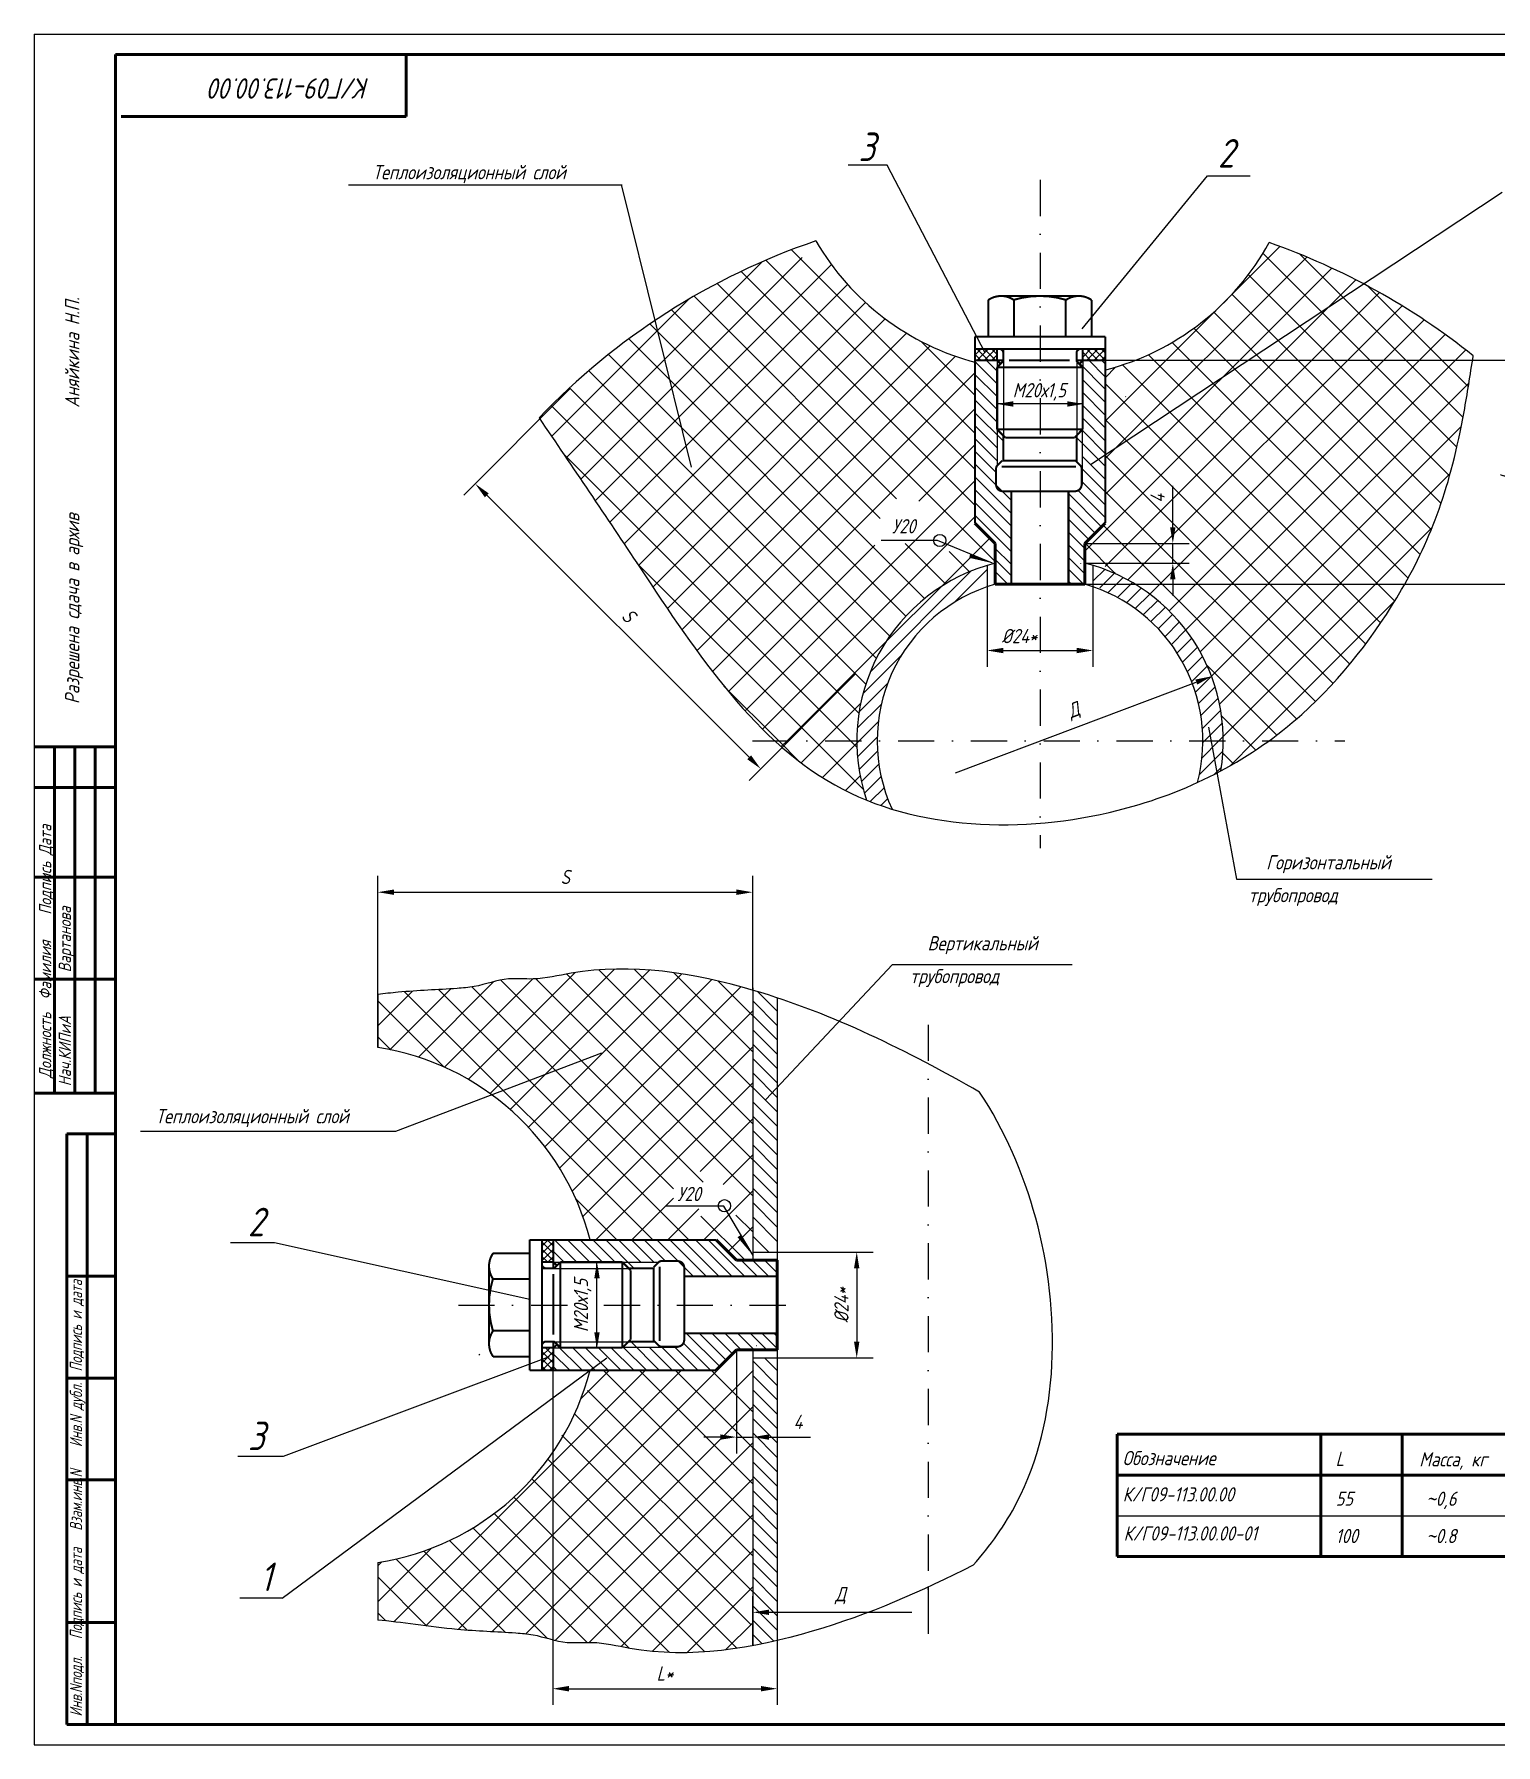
# Model space of a CAD drawing. Header units: inches. Extents: x 2854 to 6563, y -110 to 2015.
# Drawn here: x 4168.1 to 4527.1, y 1445.1 to 1865.1 of the extents above; entities that cross this region are included whole.
import ezdxf

# ---------------------------------------------------------------- set-up
doc = ezdxf.new("R2010")
doc.units = ezdxf.units.IN
doc.header["$LTSCALE"] = 0.7
doc.header["$MEASUREMENT"] = 0
doc.linetypes.add('DASHDOT', pattern=[25.4, 12.7, -6.35, 0, -6.35])
doc.styles.get("Standard").update_dxf_attribs({"font": 'romand.shx', "width": 0.8, "oblique": 15, "height": 3.5})
doc.dimstyles.get("Standard").update_dxf_attribs({"dimtxt": 3.5, "dimasz": 4, "dimexe": 4, "dimexo": 0, "dimgap": 2, "dimtad": 1, "dimdec": 0, "dimdsep": 46, "dimtxsty": 'Standard', "dimcen": 0.09, "dimadec": 0, "dimazin": 0, "dimtfac": 1, "dimtdec": 0, "dimtmove": 0, "dimatfit": 3, "dimfxl": 0, "dimtolj": 1, "dimtzin": 0, "dimlwd": 25, "dimlwe": 25, "dimarcsym": 0})

# ---------------------------------------------------------------- blocks, each defined once
blk = doc.blocks.new('*D21')
at = {"color": 0, "lineweight": 25}
for p, q in [((4299.71, 1778.08), (4273.61, 1751.93)), ((4279.27, 1751.94), (4343.72, 1687.6)), ((4369.83, 1708.08), (4343.73, 1681.94))]:
    blk.add_line(p, q, dxfattribs=at)
for points in [[(4279.74, 1752.41), (4278.8, 1751.46), (4276.44, 1754.76)], [(4344.2, 1688.07), (4343.25, 1687.12), (4346.56, 1684.77)]]:
    blk.add_solid(points, dxfattribs=at)
at = {"layer": 'DEFPOINTS', "color": 0, "lineweight": 25}
for p in [(4299.71, 1778.08), (4369.83, 1708.08), (4346.56, 1684.77)]:
    blk.add_point(p, dxfattribs=at)
at = {"color": 0, "lineweight": 25, "insert": (4314.14, 1722.42), "char_height": 3.5, "attachment_point": 5, "rotation": 315.0527}
blk.add_mtext('\\A1;S', dxfattribs=at)
blk = doc.blocks.new('*D22')
at = {"color": 0, "lineweight": 25}
for p, q in [((4252.51, 1629.37), (4252.51, 1658.48)), ((4344.6, 1630.42), (4344.6, 1658.48)), ((4256.51, 1654.48), (4340.6, 1654.48))]:
    blk.add_line(p, q, dxfattribs=at)
for points in [[(4256.51, 1655.15), (4256.51, 1653.82), (4252.51, 1654.48)], [(4340.6, 1655.15), (4340.6, 1653.82), (4344.6, 1654.48)]]:
    blk.add_solid(points, dxfattribs=at)
at = {"layer": 'DEFPOINTS', "color": 0, "lineweight": 25}
for p in [(4344.6, 1654.48), (4344.6, 1630.42), (4252.51, 1629.37)]:
    blk.add_point(p, dxfattribs=at)
at = {"color": 0, "lineweight": 25, "insert": (4298.56, 1658.23), "char_height": 3.5, "attachment_point": 5}
blk.add_mtext('\\A1;S', dxfattribs=at)
blk = doc.blocks.new('*X23')
at = {"color": 0}
for p, q in [((571.6, 519.51), (573.06, 520.97)), ((574.37, 519.43), (572.82, 520.97)), ((571.6, 517.72), (574.37, 520.49)), ((574.37, 517.63), (571.6, 520.4)), ((571.6, 515.92), (574.37, 518.69)), ((574.37, 515.84), (571.6, 518.61)), ((572.83, 515.57), (571.6, 516.81)), ((573.05, 515.57), (574.37, 516.89)), ((571.59, 488.97), (574.37, 491.75)), ((571.6, 494.37), (571.74, 494.51)), ((571.6, 492.57), (573.54, 494.51)), ((571.6, 490.77), (574.37, 493.55)), ((574.37, 490.69), (571.6, 493.46)), ((574.29, 488.97), (571.6, 491.67)), ((574.37, 492.49), (572.34, 494.51)), ((574.37, 494.28), (574.14, 494.51)), ((572.49, 488.97), (571.6, 489.87)), ((573.39, 488.97), (574.37, 489.95))]:
    blk.add_line(p, q, dxfattribs=at)
blk = doc.blocks.new('*D44')
at = {"color": 0, "lineweight": 25}
for p, q in [((4431.15, 1785.1), (4537.65, 1785.1)), ((4533.65, 1781.1), (4533.65, 1734.1)), ((4425.81, 1730.1), (4537.65, 1730.1))]:
    blk.add_line(p, q, dxfattribs=at)
for points in [[(4532.99, 1781.1), (4534.32, 1781.1), (4533.65, 1785.1)], [(4532.99, 1734.1), (4534.32, 1734.1), (4533.65, 1730.1)]]:
    blk.add_solid(points, dxfattribs=at)
at = {"layer": 'DEFPOINTS', "color": 0, "lineweight": 25}
for p in [(4431.15, 1785.1), (4425.81, 1730.1), (4533.65, 1730.1)]:
    blk.add_point(p, dxfattribs=at)
at = {"color": 0, "lineweight": 25, "insert": (4529.9, 1757.6), "char_height": 3.5, "attachment_point": 5, "rotation": 90}
blk.add_mtext('\\A1;L*', dxfattribs=at)
blk = doc.blocks.new('*D45')
at = {"color": 0, "lineweight": 25}
for p, q in [((4447.76, 1744.1), (4447.76, 1754.28)), ((4426.15, 1740.1), (4451.76, 1740.1)), ((4447.76, 1735.28), (4447.76, 1740.1)), ((4426.15, 1735.28), (4451.76, 1735.28)), ((4447.76, 1731.28), (4447.76, 1727.28))]:
    blk.add_line(p, q, dxfattribs=at)
for points in [[(4447.09, 1744.1), (4448.42, 1744.1), (4447.76, 1740.1)], [(4447.09, 1731.28), (4448.42, 1731.28), (4447.76, 1735.28)]]:
    blk.add_solid(points, dxfattribs=at)
at = {"layer": 'DEFPOINTS', "color": 0, "lineweight": 25}
for p in [(4426.15, 1740.1), (4447.76, 1740.1), (4426.15, 1735.28)]:
    blk.add_point(p, dxfattribs=at)
at = {"color": 0, "lineweight": 25, "insert": (4444.01, 1751.19), "char_height": 3.5, "attachment_point": 5, "rotation": 90}
blk.add_mtext('\\A1;4', dxfattribs=at)
blk = doc.blocks.new('*D46')
at = {"color": 0, "lineweight": 25}
for p, q in [((4350.6, 1566.12), (4374.13, 1566.12)), ((4370.13, 1562.12), (4370.13, 1544.12)), ((4350.6, 1540.12), (4374.13, 1540.12))]:
    blk.add_line(p, q, dxfattribs=at)
for points in [[(4369.46, 1562.12), (4370.79, 1562.12), (4370.13, 1566.12)], [(4369.46, 1544.12), (4370.79, 1544.12), (4370.13, 1540.12)]]:
    blk.add_solid(points, dxfattribs=at)
at = {"layer": 'DEFPOINTS', "color": 0, "lineweight": 25}
for p in [(4350.6, 1566.12), (4350.6, 1540.12), (4370.13, 1540.12)]:
    blk.add_point(p, dxfattribs=at)
at = {"color": 0, "lineweight": 25, "insert": (4366.38, 1553.12), "char_height": 3.5, "attachment_point": 5, "rotation": 90}
blk.add_mtext('\\A1;%%C24*', dxfattribs=at)
blk = doc.blocks.new('*D47')
at = {"color": 0, "lineweight": 25}
for p, q in [((4350.6, 1542.12), (4350.6, 1454.92)), ((4295.46, 1537.12), (4295.46, 1454.92)), ((4299.46, 1458.92), (4346.6, 1458.92))]:
    blk.add_line(p, q, dxfattribs=at)
for points in [[(4299.46, 1459.59), (4299.46, 1458.25), (4295.46, 1458.92)], [(4346.6, 1459.59), (4346.6, 1458.25), (4350.6, 1458.92)]]:
    blk.add_solid(points, dxfattribs=at)
at = {"layer": 'DEFPOINTS', "color": 0, "lineweight": 25}
for p in [(4350.6, 1542.12), (4295.46, 1537.12), (4350.6, 1458.92)]:
    blk.add_point(p, dxfattribs=at)
at = {"color": 0, "lineweight": 25, "insert": (4323.03, 1462.67), "char_height": 3.5, "attachment_point": 5}
blk.add_mtext('\\A1;L*', dxfattribs=at)
blk = doc.blocks.new('*D48')
at = {"color": 0, "lineweight": 25}
for p, q in [((4340.6, 1542.12), (4340.6, 1516.7)), ((4344.6, 1542.12), (4344.6, 1516.7)), ((4336.6, 1520.7), (4332.6, 1520.7)), ((4340.6, 1520.7), (4344.6, 1520.7)), ((4348.6, 1520.7), (4358.79, 1520.7))]:
    blk.add_line(p, q, dxfattribs=at)
for points in [[(4336.6, 1521.37), (4336.6, 1520.04), (4340.6, 1520.7)], [(4348.6, 1521.37), (4348.6, 1520.04), (4344.6, 1520.7)]]:
    blk.add_solid(points, dxfattribs=at)
at = {"layer": 'DEFPOINTS', "color": 0, "lineweight": 25}
for p in [(4340.6, 1542.12), (4344.6, 1542.12), (4344.6, 1520.7)]:
    blk.add_point(p, dxfattribs=at)
at = {"color": 0, "lineweight": 25, "insert": (4355.7, 1524.45), "char_height": 3.5, "attachment_point": 5}
blk.add_mtext('\\A1;4', dxfattribs=at)

msp = doc.modelspace()

# ---------------------------------------------------------------- linework, layer by layer
for p, q in [((4168.13, 1865.15), (4168.13, 1445.15)), ((4168.13, 1865.15), (4762.13, 1865.15)), ((4421.47, 1799.94), (4421.47, 1790.87)), ((4427.82, 1799.87), (4427.82, 1790.87)), ((4404.62, 1785.03), (4404.62, 1783.34)), ((4406.15, 1787.87), (4406.15, 1766.56)), ((4424.15, 1787.87), (4424.15, 1766.62)), ((4425.62, 1784.97), (4425.62, 1783.35)), ((4404.64, 1768.12), (4404.64, 1759.22)), ((4425.49, 1767.98), (4425.49, 1754.56)), ((4408.15, 1735.1), (4408.15, 1752.94)), ((4422.15, 1730.1), (4422.15, 1752.94)), ((4403.5, 1735.28), (4390, 1740.85)), ((4425.15, 1735.1), (4425.15, 1735.21)), ((4344.68, 1565.25), (4337.46, 1577.4)), ((4295.67, 1563.65), (4297.36, 1563.65)), ((4312.59, 1563.63), (4321.48, 1563.63)), ((4292.83, 1562.12), (4314.14, 1562.12)), ((4345.6, 1560.12), (4327.76, 1560.12)), ((4280.77, 1546.8), (4289.83, 1546.8)), ((4350.6, 1546.12), (4327.76, 1546.12)), ((4292.83, 1544.12), (4314.08, 1544.12)), ((4295.73, 1542.65), (4297.35, 1542.65)), ((4312.73, 1542.78), (4326.15, 1542.78)), ((4345.6, 1543.12), (4345.5, 1543.12)), ((4280.84, 1540.45), (4289.83, 1540.45)), ((4168.13, 1445.15), (4762.13, 1445.15))]:
    msp.add_line(p, q)
at = {"lineweight": 50}
for p, q in [((4188.13, 1860.15), (4188.13, 1450.15)), ((4188.13, 1860.15), (4757.13, 1860.15)), ((4259.48, 1844.97), (4259.48, 1859.97)), ((4189.48, 1844.97), (4259.48, 1844.97)), ((4404.15, 1740.1), (4399.15, 1745.1)), ((4426.15, 1740.1), (4431.15, 1745.1)), ((4168.13, 1690.17), (4188.13, 1690.17)), ((4173.13, 1690.17), (4173.13, 1605.17)), ((4178.13, 1690.17), (4178.13, 1605.17)), ((4183.13, 1690.17), (4183.13, 1605.17)), ((4168.13, 1680.17), (4188.13, 1680.17)), ((4168.13, 1658.17), (4188.13, 1658.17)), ((4168.13, 1633.17), (4188.13, 1633.17)), ((4168.13, 1605.17), (4188.13, 1605.17)), ((4176.13, 1595.17), (4176.13, 1450.15)), ((4176.13, 1595.17), (4188.13, 1595.17)), ((4181.13, 1595.17), (4181.13, 1450.15)), ((4340.6, 1564.12), (4335.6, 1569.12)), ((4176.13, 1560.17), (4188.13, 1560.17)), ((4340.6, 1542.12), (4335.6, 1537.12)), ((4176.13, 1535.17), (4188.13, 1535.17)), ((4434.12, 1521.38), (4539.12, 1521.38)), ((4434.12, 1521.38), (4434.12, 1491.38)), ((4484.12, 1521.38), (4484.12, 1491.38)), ((4504.12, 1521.38), (4504.12, 1491.38)), ((4176.13, 1510.17), (4188.13, 1510.17)), ((4434.12, 1511.38), (4539.12, 1511.38)), ((4434.12, 1491.38), (4539.12, 1491.38)), ((4176.13, 1475.17), (4188.13, 1475.17)), ((4176.13, 1450.15), (4757.13, 1450.15))]:
    msp.add_line(p, q, dxfattribs=at)
at = {"lineweight": 25}
for p, q in [((4377.59, 1833), (4368.01, 1833)), ((4401.65, 1786.91), (4377.59, 1833)), ((4245.28, 1828.19), (4312.53, 1828.19)), ((4312.26, 1828.25), (4329.49, 1758.86)), ((4425.49, 1792.8), (4456.31, 1830.41)), ((4456.31, 1830.41), (4466.74, 1830.41)), ((4427.57, 1759.5), (4528.65, 1826.38)), ((4302.34, 1755.87), (4356.77, 1810.3)), ((4357.4, 1808.95), (4354.12, 1812.23)), ((4399.15, 1767.2), (4354.12, 1812.23)), ((4431.15, 1770.17), (4474.03, 1813.05)), ((4431.15, 1760.94), (4480.66, 1810.44)), ((4517.51, 1763.75), (4469.9, 1811.36)), ((4519.03, 1771.07), (4478.95, 1811.14)), ((4298.77, 1761.14), (4346.9, 1809.27)), ((4305.9, 1750.6), (4363.9, 1808.6)), ((4399.15, 1749.52), (4341.76, 1806.92)), ((4399.15, 1758.36), (4347.84, 1809.68)), ((4431.15, 1752.1), (4486.79, 1807.74)), ((4515.73, 1756.69), (4466.32, 1806.1)), ((4309.46, 1745.31), (4367.87, 1803.73)), ((4404.15, 1735.68), (4335.87, 1803.96)), ((4426.15, 1738.26), (4492.73, 1804.84)), ((4520.34, 1778.6), (4495.59, 1803.35)), ((4295.2, 1766.41), (4328.82, 1800.03)), ((4313, 1740.02), (4372.27, 1799.29)), ((4379.9, 1751.09), (4330.18, 1800.82)), ((4431.15, 1734.43), (4498.48, 1801.76)), ((4436.71, 1731.14), (4504.05, 1798.49)), ((4513.64, 1749.94), (4462.29, 1801.29)), ((4316.54, 1734.72), (4377.1, 1795.28)), ((4386.76, 1726.56), (4319.32, 1794)), ((4375.91, 1746.25), (4324.66, 1797.5)), ((4442.09, 1727.69), (4509.45, 1795.04)), ((4511.24, 1743.5), (4457.83, 1796.91)), ((4382.2, 1722.28), (4314.14, 1790.34)), ((4320.07, 1729.41), (4382.39, 1791.72)), ((4399.15, 1776.54), (4385.98, 1789.71)), ((4446.84, 1723.59), (4514.67, 1791.43)), ((4505.52, 1731.55), (4447.59, 1789.47)), ((4508.52, 1737.38), (4452.93, 1792.97)), ((4378.25, 1717.39), (4309.14, 1786.5)), ((4323.62, 1724.12), (4388.14, 1788.64)), ((4327.22, 1718.88), (4394.41, 1786.07)), ((4502.26, 1725.96), (4441.77, 1786.46)), ((4450.97, 1718.89), (4519.72, 1787.64)), ((4374.95, 1711.85), (4304.3, 1782.5)), ((4330.9, 1713.72), (4399.15, 1781.98)), ((4431.15, 1780.81), (4433.8, 1783.46)), ((4498.79, 1720.59), (4435.42, 1783.97)), ((4372.37, 1705.59), (4299.63, 1778.34)), ((4495.11, 1715.43), (4431.15, 1779.39)), ((4454.46, 1713.54), (4520.5, 1779.58)), ((4370.67, 1698.45), (4295.12, 1774.01)), ((4334.69, 1708.67), (4399.15, 1773.14)), ((4436.22, 1776.09), (4436.15, 1776.16)), ((4491.22, 1710.49), (4431.15, 1770.55)), ((4457.26, 1707.5), (4518.6, 1768.84)), ((4385.38, 1750.53), (4399.15, 1764.3)), ((4368.64, 1691.64), (4297.98, 1762.3)), ((4487.11, 1705.76), (4431.15, 1761.72)), ((4459.24, 1700.64), (4515.89, 1757.3)), ((4342.72, 1699.02), (4399.15, 1755.46)), ((4482.76, 1701.27), (4431.15, 1752.88)), ((4347.03, 1694.5), (4399.15, 1746.62)), ((4478.16, 1697.03), (4430.62, 1744.57)), ((4460.14, 1692.7), (4511.45, 1744.01)), ((4338.61, 1703.76), (4374.58, 1739.72)), ((4390, 1740.85), (4376.12, 1740.85)), ((4382.93, 1739.23), (4382.03, 1740.13)), ((4391.96, 1730.2), (4382.29, 1739.87)), ((4390.95, 1729.58), (4402.81, 1741.44)), ((4433.72, 1732.63), (4426.2, 1740.15)), ((4359.81, 1691.64), (4316.16, 1735.29)), ((4397.83, 1733.17), (4392.87, 1738.13)), ((4373.45, 1708.54), (4398.26, 1733.35)), ((4394.09, 1725.65), (4402.15, 1733.71)), ((4428.15, 1730.83), (4431.16, 1733.84)), ((4429.83, 1729.22), (4433.58, 1732.96)), ((4431.81, 1728.01), (4435.55, 1731.75)), ((4434.17, 1726.83), (4437.84, 1730.5)), ((4377.22, 1715.84), (4390.95, 1729.58)), ((4402.15, 1729.47), (4402.15, 1709.83)), ((4428.15, 1729.47), (4428.15, 1709.83)), ((4436.4, 1725.53), (4440.02, 1729.15)), ((4438.52, 1724.11), (4442.09, 1727.69)), ((4440.51, 1722.57), (4444.07, 1726.12)), ((4442.4, 1720.93), (4445.94, 1724.46)), ((4444.18, 1719.17), (4447.71, 1722.7)), ((4467.92, 1691.64), (4502.31, 1726.03)), ((4445.84, 1717.3), (4449.39, 1720.84)), ((4447.4, 1715.31), (4450.97, 1718.89)), ((4353.01, 1691.64), (4377.22, 1715.84)), ((4406.15, 1713.83), (4424.15, 1713.83)), ((4448.84, 1713.22), (4452.45, 1716.83)), ((4450.16, 1711), (4453.82, 1714.66)), ((4371.67, 1703.23), (4381.15, 1712.71)), ((4451.35, 1708.66), (4455.08, 1712.39)), ((4452.41, 1706.19), (4456.23, 1710.01)), ((4473.28, 1693.07), (4456.14, 1710.21)), ((4370.72, 1698.74), (4377.72, 1705.74)), ((4394.36, 1683.82), (4453.53, 1706.07)), ((4453.33, 1703.57), (4457.26, 1707.5)), ((4350.97, 1691.64), (4337.52, 1705.09)), ((4454.09, 1700.8), (4458.17, 1704.87)), ((4454.67, 1697.84), (4458.92, 1702.09)), ((4361.85, 1691.64), (4371.12, 1700.91)), ((4370.26, 1694.75), (4376.19, 1700.67)), ((4455.04, 1694.67), (4459.52, 1699.15)), ((4465.87, 1691.64), (4459.73, 1697.78)), ((4370.69, 1691.64), (4375.44, 1696.39)), ((4455.54, 1691.64), (4459.94, 1696.04)), ((4456.53, 1695.01), (4463.39, 1657.71)), ((4459.08, 1691.64), (4460.14, 1692.7)), ((4355.94, 1686.67), (4350.97, 1691.64)), ((4351.6, 1690.23), (4353.01, 1691.64)), ((4356.47, 1686.26), (4361.85, 1691.64)), ((4371.77, 1679.67), (4359.81, 1691.64)), ((4361.7, 1682.65), (4370.16, 1691.11)), ((4370.18, 1690.11), (4368.64, 1691.64)), ((4370.16, 1691.11), (4370.69, 1691.64)), ((4370.32, 1687.74), (4374.23, 1691.64)), ((4370.71, 1684.59), (4375.23, 1689.11)), ((4374.23, 1691.64), (4375.16, 1692.58)), ((4454.27, 1683.3), (4460.08, 1689.11)), ((4454.94, 1687.5), (4459.08, 1691.64)), ((4455.15, 1691.25), (4455.54, 1691.64)), ((4462.68, 1686), (4460.05, 1688.62)), ((4461.74, 1685.46), (4467.92, 1691.64)), ((4468.12, 1689.39), (4465.87, 1691.64)), ((4371.28, 1681.63), (4375.57, 1685.91)), ((4457.91, 1683.4), (4459.69, 1685.18)), ((4367.34, 1679.45), (4370.97, 1683.09)), ((4372.02, 1678.83), (4376.11, 1682.92)), ((4373.46, 1676.73), (4376.85, 1680.12)), ((4376.04, 1675.78), (4377.74, 1677.48)), ((4378.71, 1674.91), (4378.79, 1674.99)), ((4463.39, 1657.71), (4511.43, 1657.71)), ((4274.73, 1608.52), (4300.95, 1634.74)), ((4280.09, 1605.05), (4310.66, 1635.61)), ((4285.01, 1601.13), (4319.25, 1635.37)), ((4289.49, 1596.77), (4327.16, 1634.43)), ((4344.6, 1588.74), (4298.95, 1634.39)), ((4344.6, 1597.58), (4306.76, 1635.42)), ((4344.6, 1606.42), (4315.44, 1635.58)), ((4344.6, 1615.25), (4325.13, 1634.73)), ((4347.81, 1603.59), (4378.93, 1636.73)), ((4378.93, 1636.73), (4423.05, 1636.73)), ((4252.51, 1621.65), (4261.05, 1630.19)), ((4255.51, 1615.82), (4270.43, 1630.74)), ((4320.03, 1569.12), (4259.1, 1630.05)), ((4262.5, 1613.97), (4281.05, 1632.52)), ((4328.87, 1569.12), (4267.42, 1630.57)), ((4268.88, 1611.51), (4290.54, 1633.17)), ((4325.14, 1581.69), (4275.61, 1631.22)), ((4332.39, 1583.28), (4282.76, 1632.91)), ((4344.6, 1579.9), (4291.3, 1633.2)), ((4293.54, 1591.98), (4334.58, 1633.02)), ((4297.14, 1586.74), (4341.66, 1631.26)), ((4344.6, 1624.09), (4336, 1632.7)), ((4344.6, 1630.97), (4344.6, 1564.12)), ((4350.6, 1625.31), (4345.87, 1630.05)), ((4252.51, 1616.36), (4252.51, 1629.37)), ((4252.51, 1629.37), (4252.51, 1616.36)), ((4268.73, 1611.58), (4252.51, 1627.8)), ((4350.6, 1621.78), (4344.6, 1627.78)), ((4350.6, 1628.55), (4350.6, 1553.12)), ((4300.28, 1581.04), (4344.6, 1625.36)), ((4350.6, 1618.24), (4344.6, 1624.24)), ((4255.69, 1615.78), (4252.51, 1618.96)), ((4350.6, 1614.71), (4344.6, 1620.71)), ((4350.6, 1611.17), (4344.6, 1617.17)), ((4252.51, 1616.35), (4252.51, 1616.36)), ((4256.96, 1595.78), (4307.57, 1615.04)), ((4302.9, 1574.82), (4344.6, 1616.53)), ((4350.6, 1607.64), (4344.6, 1613.64)), ((4350.6, 1604.1), (4344.6, 1610.1)), ((4306.04, 1569.12), (4344.6, 1607.69)), ((4350.6, 1600.56), (4344.6, 1606.56)), ((4350.6, 1597.03), (4344.6, 1603.03)), ((4334.28, 1588.52), (4344.6, 1598.85)), ((4350.6, 1593.49), (4344.6, 1599.49)), ((4194.26, 1595.78), (4256.96, 1595.78)), ((4350.6, 1589.96), (4344.6, 1595.96)), ((4350.6, 1586.42), (4344.6, 1592.42)), ((4331.66, 1585.9), (4335.13, 1589.37)), ((4337.35, 1582.75), (4344.6, 1590.01)), ((4350.6, 1582.89), (4344.6, 1588.89)), ((4350.6, 1579.35), (4344.6, 1585.35)), ((4314.87, 1569.12), (4325.16, 1579.4)), ((4332.55, 1569.12), (4344.6, 1581.17)), ((4350.6, 1575.82), (4344.6, 1581.82)), ((4311.19, 1569.12), (4301.15, 1579.16)), ((4337.46, 1577.4), (4323.14, 1577.4)), ((4323.71, 1569.12), (4331.38, 1576.78)), ((4344.6, 1571.06), (4340.45, 1575.21)), ((4350.6, 1572.28), (4344.6, 1578.28)), ((4342.71, 1564.12), (4331.85, 1574.97)), ((4338.5, 1566.22), (4344.6, 1572.33)), ((4350.6, 1568.74), (4344.6, 1574.74)), ((4344.7, 1571.12), (4344.6, 1571.21)), ((4227.13, 1568.4), (4216.3, 1568.4)), ((4289.83, 1554.52), (4227.13, 1568.4)), ((4348.56, 1566.12), (4344.6, 1570.07)), ((4350.6, 1553.12), (4350.6, 1470.72)), ((4272.24, 1473.45), (4340.91, 1542.12)), ((4344.6, 1542.12), (4344.6, 1469.46)), ((4229, 1481.14), (4308.79, 1540.17)), ((4294.59, 1540.39), (4229.28, 1515.91)), ((4277.61, 1540.83), (4277.4, 1541.04)), ((4350.6, 1533.39), (4344.6, 1539.39)), ((4350.6, 1537.01), (4347.49, 1540.12)), ((4256.46, 1475.35), (4318.23, 1537.12)), ((4264.3, 1474.35), (4327.07, 1537.12)), ((4280.52, 1472.89), (4344.75, 1537.12)), ((4302.43, 1530.15), (4309.39, 1537.12)), ((4344.6, 1500.35), (4307.84, 1537.12)), ((4344.6, 1509.19), (4316.68, 1537.12)), ((4344.6, 1518.03), (4325.51, 1537.12)), ((4344.6, 1526.87), (4334.35, 1537.12)), ((4350.6, 1529.85), (4344.6, 1535.85)), ((4344.6, 1491.51), (4304, 1532.12)), ((4350.6, 1526.32), (4344.6, 1532.32)), ((4288.81, 1472.34), (4344.6, 1528.14)), ((4344.6, 1482.67), (4300.85, 1526.42)), ((4350.6, 1522.78), (4344.6, 1528.78)), ((4350.6, 1519.25), (4344.6, 1525.25)), ((4344.15, 1474.68), (4297.69, 1521.15)), ((4350.6, 1515.71), (4344.6, 1521.71)), ((4296.04, 1470.74), (4344.6, 1519.3)), ((4350.6, 1512.18), (4344.6, 1518.18)), ((4229.28, 1515.91), (4218.12, 1515.91)), ((4340.77, 1468.82), (4294.31, 1515.29)), ((4350.6, 1508.64), (4344.6, 1514.64)), ((4332.81, 1467.95), (4290.35, 1510.41)), ((4304.36, 1470.22), (4344.6, 1510.46)), ((4350.6, 1505.11), (4344.6, 1511.11)), ((4324.12, 1467.8), (4285.96, 1505.96)), ((4350.6, 1501.57), (4344.6, 1507.57)), ((4350.6, 1498.03), (4344.6, 1504.03)), ((4314.24, 1468.85), (4281.13, 1501.95)), ((4312.21, 1469.23), (4344.6, 1501.62)), ((4350.6, 1494.5), (4344.6, 1500.5)), ((4434.12, 1501.38), (4539.12, 1501.38)), ((4294.19, 1471.22), (4270.11, 1495.29)), ((4304.03, 1470.21), (4275.86, 1498.38)), ((4350.6, 1490.96), (4344.6, 1496.96)), ((4252.51, 1480.23), (4265.65, 1493.38)), ((4283.86, 1472.71), (4263.85, 1492.72)), ((4319.9, 1468.08), (4344.6, 1492.78)), ((4350.6, 1487.43), (4344.6, 1493.43)), ((4252.51, 1489.07), (4253.47, 1490.03)), ((4252.51, 1489.87), (4252.51, 1475.76)), ((4274.46, 1473.27), (4256.99, 1490.74)), ((4350.6, 1483.89), (4344.6, 1489.89)), ((4264.58, 1474.31), (4252.51, 1486.38)), ((4328.43, 1467.76), (4344.6, 1483.94)), ((4350.6, 1480.36), (4344.6, 1486.36)), ((4350.6, 1476.82), (4344.6, 1482.82)), ((4387.69, 1483.86), (4387.69, 1473.68)), ((4229, 1481.14), (4218.66, 1481.14)), ((4344.6, 1469.46), (4344.6, 1481.68)), ((4350.6, 1473.29), (4344.6, 1479.29)), ((4254.48, 1475.57), (4252.51, 1477.54)), ((4337.94, 1468.44), (4344.6, 1475.1)), ((4349.82, 1470.54), (4344.6, 1475.75)), ((4348.6, 1477.68), (4383.69, 1477.68)), ((4346.91, 1469.91), (4344.6, 1472.21))]:
    msp.add_line(p, q, dxfattribs=at)
at = {"linetype": 'DASHDOT', "lineweight": 25}
for p, q in [((4415.15, 1829.39), (4415.15, 1665.28)), ((4344.53, 1691.64), (4489.98, 1691.64)), ((4387.69, 1621.94), (4387.69, 1472.4))]:
    msp.add_line(p, q, dxfattribs=at)
at = {"color": 0}
for p, q in [((4404.62, 1782.44), (4401.96, 1785.1)), ((4431.15, 1781.06), (4427.11, 1785.1)), ((4431.15, 1784.2), (4430.25, 1785.1)), ((4404.62, 1779.3), (4399.15, 1784.77)), ((4404.62, 1776.16), (4399.15, 1781.63)), ((4431.15, 1778.03), (4424.91, 1784.27)), ((4404.62, 1773.01), (4399.15, 1778.48)), ((4431.15, 1774.77), (4425.62, 1780.3)), ((4431.15, 1771.63), (4425.62, 1777.16)), ((4404.62, 1769.87), (4399.15, 1775.34)), ((4431.15, 1768.49), (4425.62, 1774.02)), ((4406.15, 1765.2), (4399.15, 1772.2)), ((4404.64, 1763.57), (4399.15, 1769.05)), ((4431.15, 1765.34), (4425.62, 1770.87)), ((4404.65, 1760.41), (4399.15, 1765.91)), ((4431.15, 1759.06), (4423.87, 1766.34)), ((4431.15, 1762.21), (4425.62, 1767.74)), ((4404.36, 1757.56), (4399.15, 1762.77)), ((4431.15, 1755.91), (4425.65, 1761.41)), ((4408.15, 1750.63), (4399.15, 1759.63)), ((4408.15, 1747.48), (4399.15, 1756.48)), ((4431.15, 1752.77), (4425.61, 1758.32)), ((4408.15, 1744.34), (4399.15, 1753.34)), ((4405.86, 1752.87), (4405.77, 1752.95)), ((4430.27, 1744.22), (4422.15, 1752.34)), ((4431.15, 1746.48), (4424.51, 1753.13)), ((4431.15, 1749.63), (4425.36, 1755.42)), ((4408.15, 1741.2), (4399.15, 1750.2)), ((4428.7, 1742.65), (4422.15, 1749.2)), ((4408.15, 1738.05), (4399.15, 1747.05)), ((4426.9, 1741.31), (4422.15, 1746.05)), ((4407.96, 1735.1), (4404.15, 1738.91)), ((4426.15, 1738.91), (4422.15, 1742.91)), ((4426.15, 1735.77), (4422.15, 1739.77)), ((4407.96, 1732.36), (4404.15, 1736.16)), ((4422.15, 1736.63), (4422.14, 1736.64)), ((4426.15, 1732.63), (4422.15, 1736.63)), ((4407.26, 1730.1), (4404.15, 1733.2)), ((4425.81, 1730.1), (4422.15, 1733.76)), ((4422.89, 1730.1), (4422.15, 1730.83)), ((4301.4, 1563.65), (4295.93, 1569.12)), ((4304.55, 1563.65), (4299.08, 1569.12)), ((4307.69, 1563.65), (4302.22, 1569.12)), ((4310.83, 1563.65), (4305.36, 1569.12)), ((4315.51, 1562.12), (4308.51, 1569.12)), ((4317.13, 1563.63), (4311.65, 1569.12)), ((4320.29, 1563.62), (4314.79, 1569.12)), ((4323.14, 1563.91), (4317.94, 1569.12)), ((4330.08, 1560.12), (4321.08, 1569.12)), ((4333.22, 1560.12), (4324.22, 1569.12)), ((4336.36, 1560.12), (4327.36, 1569.12)), ((4339.51, 1560.12), (4330.51, 1569.12)), ((4342.65, 1560.12), (4333.65, 1569.12)), ((4298.26, 1563.65), (4295.6, 1566.31)), ((4327.84, 1562.41), (4327.75, 1562.5)), ((4345.6, 1560.31), (4341.79, 1564.12)), ((4348.35, 1560.31), (4344.54, 1564.12)), ((4350.6, 1561.01), (4347.5, 1564.12)), ((4336.48, 1538), (4328.36, 1546.12)), ((4338.06, 1539.57), (4331.51, 1546.12)), ((4339.39, 1541.37), (4334.65, 1546.12)), ((4341.79, 1542.12), (4337.79, 1546.12)), ((4344.94, 1542.12), (4340.94, 1546.12)), ((4344.08, 1546.12), (4344.06, 1546.14)), ((4348.08, 1542.12), (4344.08, 1546.12)), ((4350.6, 1542.46), (4346.94, 1546.12)), ((4350.6, 1545.38), (4349.87, 1546.12)), ((4302.68, 1537.12), (4296.44, 1543.36)), ((4305.93, 1537.12), (4300.4, 1542.65)), ((4309.08, 1537.12), (4303.55, 1542.65)), ((4312.22, 1537.12), (4306.69, 1542.65)), ((4315.36, 1537.12), (4309.83, 1542.65)), ((4318.49, 1537.12), (4312.96, 1542.65)), ((4321.65, 1537.12), (4314.37, 1544.4)), ((4324.79, 1537.12), (4319.29, 1542.62)), ((4327.93, 1537.12), (4322.39, 1542.66)), ((4331.08, 1537.12), (4325.28, 1542.91)), ((4334.22, 1537.12), (4327.58, 1543.76)), ((4299.65, 1537.12), (4295.6, 1541.16)), ((4296.5, 1537.12), (4295.6, 1538.02))]:
    msp.add_line(p, q, dxfattribs=at)
at = {"color": 0, "linetype": 'ByBlock'}
for p, q in [((4404.64, 1768.1), (4404.64, 1777.36)), ((4425.62, 1768.12), (4425.62, 1777.36)), ((4425.62, 1774.36), (4404.64, 1774.36)), ((4312.6, 1563.63), (4303.34, 1563.63)), ((4306.34, 1542.65), (4306.34, 1563.63)), ((4312.59, 1542.65), (4303.34, 1542.65))]:
    msp.add_line(p, q, dxfattribs=at)
at = {"linetype": 'Continuous', "lineweight": 50}
for p, q in [((4404.15, 1740.1), (4404.15, 1730.1)), ((4426.15, 1740.1), (4426.15, 1730.1)), ((4340.6, 1564.12), (4350.6, 1564.12)), ((4340.6, 1542.12), (4350.6, 1542.12))]:
    msp.add_line(p, q, dxfattribs=at)
at = {"linetype": 'Continuous'}
for p, q in [((4402.15, 1734.72), (4402.15, 1729.47)), ((4428.15, 1734.72), (4428.15, 1729.47)), ((4344.6, 1566.12), (4350.6, 1566.12)), ((4344.6, 1540.12), (4350.6, 1540.12))]:
    msp.add_line(p, q, dxfattribs=at)
at = {"color": 0, "linetype": 'ByBlock', "lineweight": 50}
for p, q in [((4404.15, 1730.1), (4426.15, 1730.1)), ((4350.6, 1564.12), (4350.6, 1542.12))]:
    msp.add_line(p, q, dxfattribs=at)
at = {"linetype": 'DASHDOT'}
msp.add_line((4272.3, 1553.12), (4354.59, 1553.12), dxfattribs=at)
at = {"const_width": 0.5}
for points in [[(4402.42, 1799.87, -0.317785), (4408.77, 1799.86, -0.317785)], [(4408.77, 1799.94, -0.147456), (4421.47, 1799.94, -0.147456)], [(4427.82, 1799.87, 0.317785), (4421.47, 1799.86, 0.317785)], [(4405.12, 1787.87, -0.414214), (4406.12, 1786.87, -0.414214)], [(4406.12, 1785.08, -0.198169), (4405.98, 1784.73, -0.198169)], [(4425.12, 1787.87, 0.414214), (4424.12, 1786.87, 0.414214)], [(4424.12, 1785.08, 0.198169), (4424.27, 1784.73, 0.198169)], [(4404.65, 1759.23, 0.198912), (4404.36, 1758.53, 0.198912)], [(4425.06, 1759.23, -0.198912), (4425.36, 1758.53, -0.198912)], [(4404.36, 1754.54, 0.414214), (4405.96, 1752.94, 0.414214)], [(4425.36, 1754.54, -0.414214), (4423.76, 1752.94, -0.414214)], [(4280.84, 1565.85, 0.317785), (4280.84, 1559.5, 0.317785)], [(4292.83, 1563.15, 0.414214), (4293.83, 1562.15, 0.414214)], [(4295.62, 1562.15, 0.198169), (4295.98, 1562.29, 0.198169)], [(4321.47, 1563.62, -0.198912), (4322.18, 1563.91, -0.198912)], [(4326.16, 1563.91, -0.414214), (4327.76, 1562.31, -0.414214)], [(4280.77, 1559.5, 0.147456), (4280.77, 1546.8, 0.147456)], [(4280.84, 1540.45, -0.317785), (4280.84, 1546.8, -0.317785)], [(4292.83, 1543.15, -0.414214), (4293.83, 1544.15, -0.414214)], [(4295.62, 1544.15, -0.198169), (4295.98, 1544, -0.198169)], [(4321.47, 1543.21, 0.198912), (4322.18, 1542.91, 0.198912)], [(4326.16, 1542.91, 0.414214), (4327.76, 1544.51, 0.414214)]]:
    msp.add_lwpolyline(points, format="xyb", dxfattribs=at)
for points, const_width in [([(4402.42, 1799.87), (4402.42, 1790.87)], 0.5), ([(4405.59, 1800.87), (4415.12, 1800.87)], 0.5), ([(4408.77, 1799.94), (4408.77, 1790.87)], 0.5), ([(4424.65, 1800.87), (4415.12, 1800.87)], 0.5), ([(4421.47, 1799.94), (4421.47, 1790.87)], 0.5), ([(4427.82, 1799.87), (4427.82, 1790.87)], 0.5), ([(4399.13, 1790.87), (4431.19, 1790.87)], 0.5), ([(4399.15, 1790.87), (4399.15, 1745.1)], 0.5), ([(4431.15, 1790.87), (4431.15, 1745.1)], 0.5), ([(4399.13, 1787.87), (4415.12, 1787.87)], 0.5), ([(4406.06, 1785.1), (4399.15, 1785.1)], 0.5), ([(4404.55, 1785.1), (4404.55, 1787.83)], 0.5), ([(4405.45, 1784.2), (4404.55, 1785.1)], 0.5), ([(4406.12, 1786.87), (4406.12, 1785.08)], 0.5), ([(4415.15, 1785.1), (4407.51, 1785.1)], 0.5), ([(4431.19, 1787.87), (4415.12, 1787.87)], 0.5), ([(4415.15, 1785.1), (4422.4, 1785.1)], 0.5), ([(4424.05, 1785.1), (4431.15, 1785.1)], 0.5), ([(4424.12, 1786.87), (4424.12, 1785.08)], 0.5), ([(4424.82, 1784.17), (4425.75, 1785.1)], 0.5), ([(4425.62, 1785.11), (4425.62, 1787.93)], 0.5), ([(4405.98, 1784.73), (4404.62, 1783.37)], 0.5), ([(4404.62, 1783.37), (4425.62, 1783.37)], 0.5), ([(4404.62, 1783.37), (4404.62, 1769.87)], 0.5), ([(4424.27, 1784.73), (4425.62, 1783.37)], 0.5), ([(4425.62, 1783.37), (4425.62, 1769.87)], 0.5), ([(4404.62, 1769.87), (4404.62, 1768.12)], 0.5), ([(4404.62, 1768.12), (4406.59, 1766.12)], 0.5), ([(4404.62, 1768.12), (4425.62, 1768.12)], 0.5), ([(4425.62, 1768.12), (4423.65, 1766.12)], 0.5), ([(4425.62, 1769.87), (4425.62, 1768.12)], 0.5), ([(4406.15, 1766.56), (4406.15, 1760.44)], 0.5), ([(4406.59, 1766.12), (4423.65, 1766.12)], 0.5), ([(4424.15, 1766.62), (4424.15, 1760.14)], 0.5), ([(4404.65, 1759.23), (4405.86, 1760.44)], 0.5), ([(4405.86, 1760.44), (4424, 1760.44)], 0.5), ([(4425.06, 1759.23), (4423.86, 1760.44)], 0.5), ([(4399.15, 1755.6), (4399.15, 1745.1)], 0.25), ([(4404.36, 1758.53), (4404.36, 1754.54)], 0.5), ([(4414.86, 1758.94), (4405.76, 1758.94)], 0.5), ([(4414.86, 1758.94), (4423.96, 1758.94)], 0.5), ([(4425.36, 1758.53), (4425.36, 1754.54)], 0.5), ([(4431.15, 1755.86), (4431.15, 1745.1)], 0.25), ([(4414.86, 1752.94), (4405.96, 1752.94)], 0.5), ([(4408.09, 1730.1), (4408.09, 1752.94)], 0.5), ([(4414.86, 1752.94), (4423.76, 1752.94)], 0.5), ([(4422.14, 1730.1), (4422.14, 1752.94)], 0.5), ([(4289.83, 1569.14), (4289.83, 1537.08)], 0.5), ([(4289.83, 1569.12), (4335.6, 1569.12)], 0.5), ([(4292.83, 1569.14), (4292.83, 1553.15)], 0.5), ([(4295.6, 1562.21), (4295.6, 1569.12)], 0.5), ([(4325.11, 1569.12), (4335.6, 1569.12)], 0.25), ([(4279.83, 1562.68), (4279.83, 1553.15)], 0.5), ([(4280.84, 1565.85), (4289.83, 1565.85)], 0.5), ([(4295.6, 1563.72), (4292.87, 1563.72)], 0.5), ([(4296.5, 1562.82), (4295.6, 1563.72)], 0.5), ([(4295.98, 1562.29), (4297.34, 1563.65)], 0.5), ([(4297.34, 1563.65), (4297.34, 1542.65)], 0.5), ([(4297.34, 1563.65), (4310.83, 1563.65)], 0.5), ([(4310.83, 1563.65), (4312.59, 1563.65)], 0.5), ([(4312.59, 1563.65), (4314.59, 1561.68)], 0.5), ([(4312.59, 1563.65), (4312.59, 1542.65)], 0.5), ([(4321.47, 1563.62), (4320.26, 1562.41)], 0.5), ([(4320.26, 1562.41), (4320.26, 1544.27)], 0.5), ([(4321.76, 1553.41), (4321.76, 1562.51)], 0.5), ([(4322.18, 1563.91), (4326.16, 1563.91)], 0.5), ([(4327.76, 1553.41), (4327.76, 1562.31)], 0.5), ([(4280.77, 1559.5), (4289.83, 1559.5)], 0.5), ([(4293.83, 1562.15), (4295.62, 1562.15)], 0.5), ([(4295.6, 1553.12), (4295.6, 1560.76)], 0.5), ([(4314.14, 1562.12), (4320.26, 1562.12)], 0.5), ([(4314.59, 1561.68), (4314.59, 1544.62)], 0.5), ([(4350.6, 1560.18), (4327.76, 1560.18)], 0.5), ([(4279.83, 1543.62), (4279.83, 1553.15)], 0.5), ([(4292.83, 1537.08), (4292.83, 1553.15)], 0.5), ([(4295.6, 1553.12), (4295.6, 1545.87)], 0.5), ([(4321.76, 1553.41), (4321.76, 1544.31)], 0.5), ([(4327.76, 1553.41), (4327.76, 1544.51)], 0.5), ([(4280.77, 1546.8), (4289.83, 1546.8)], 0.5), ([(4350.6, 1546.14), (4327.76, 1546.14)], 0.5), ([(4295.59, 1542.65), (4292.77, 1542.65)], 0.5), ([(4293.83, 1544.15), (4295.62, 1544.15)], 0.5), ([(4295.6, 1544.22), (4295.6, 1537.12)], 0.5), ([(4296.53, 1543.45), (4295.6, 1542.52)], 0.5), ([(4295.98, 1544), (4297.34, 1542.65)], 0.5), ([(4297.34, 1542.65), (4310.83, 1542.65)], 0.5), ([(4310.83, 1542.65), (4312.59, 1542.65)], 0.5), ([(4312.59, 1542.65), (4314.59, 1544.62)], 0.5), ([(4314.08, 1544.12), (4320.56, 1544.12)], 0.5), ([(4321.47, 1543.21), (4320.26, 1544.41)], 0.5), ([(4322.18, 1542.91), (4326.16, 1542.91)], 0.5), ([(4280.84, 1540.45), (4289.83, 1540.45)], 0.5), ([(4289.83, 1537.12), (4335.6, 1537.12)], 0.5), ([(4324.85, 1537.12), (4335.6, 1537.12)], 0.25)]:
    msp.add_lwpolyline(points, dxfattribs=dict(const_width=const_width))
for points in [[(4403.5, 1735.28, 0, 1, 0), (4397.88, 1737.07, 1, 1, 0)], [(4344.68, 1565.25, 0, 1, 0), (4341.26, 1570.05, 1, 1, 0)]]:
    msp.add_lwpolyline(points, format="xyseb")
for centre in [(4390.52, 1740.85), (4337.64, 1577.5)]:
    msp.add_circle(centre, 1.5)
at = {"lineweight": 25}
for centre, radius, start, end in [((4415.15, 1653.37), 170.18, 108.8739, 136.3039), ((4415.47, 1846.51), 64, 210.1104, 255.5225), ((4415.28, 1844.72), 64, 284.4775, 331.3005), ((4415.15, 1653.37), 170.18, 51.3096, 70.6943), ((4415.15, 1691.64), 45, 104.149, 198.8795), ((4415.15, 1691.64), 45, 350.5492, 75.851), ((4415.15, 1691.64), 40, 105.962, 204.7924), ((4415.15, 1691.64), 40, 345.1886, 74.038), ((4242.69, 1553.12), 64, 14.4775, 81.1756), ((4242.69, 1553.12), 64, 278.8244, 345.5225)]:
    msp.add_arc(centre, radius, start, end, dxfattribs=at)
for points, knots in [([(4292.11, 1770.94), (4300.3, 1758.92), (4322.46, 1726.14), (4359.08, 1669.76), (4431.73, 1668.57), (4478.92, 1693.35), (4507.52, 1730.93), (4517.02, 1757.05), (4520.8, 1781.45), (4521.54, 1786.21)], [48.921648, 48.921648, 48.921648, 48.921648, 92.672635, 166.44524, 236.357023, 285.053204, 324.310141, 370.597262, 381.499927, 381.499927, 381.499927, 381.499927]), ([(4400.3, 1605.42), (4382.62, 1615.48), (4351.06, 1631.28), (4311.55, 1637.71), (4291.8, 1632.76), (4283.67, 1633.69), (4277.66, 1631.29), (4268.53, 1630.55), (4260.95, 1630.33), (4254.18, 1629.57), (4252.51, 1629.37)], [25.880568, 25.880568, 25.880568, 25.880568, 86.762654, 131.751346, 141.187407, 147.253054, 155.856305, 160.081427, 174.575696, 179.356765, 179.356765, 179.356765, 179.356765]), ([(4398.76, 1489.27), (4402.95, 1494.02), (4419.83, 1517.61), (4420.59, 1564.02), (4406.47, 1596.02), (4400.3, 1605.42)], [147.14261, 147.14261, 147.14261, 147.14261, 166.44524, 236.357023, 270.02404, 270.02404, 270.02404, 270.02404]), ([(4398.76, 1489.27), (4386.09, 1482.77), (4359.29, 1471.09), (4326.01, 1465.68), (4306.26, 1470.63), (4298.13, 1469.7), (4292.12, 1472.1), (4283, 1472.84), (4270.67, 1473.2), (4258, 1475.29), (4252.51, 1475.76)], [44.076053, 44.076053, 44.076053, 44.076053, 86.762654, 131.751346, 141.187407, 147.253054, 155.856305, 160.081427, 174.575696, 194.059778, 194.059778, 194.059778, 194.059778])]:
    msp.add_open_spline(points, degree=3, knots=knots, dxfattribs=at)
at = {"color": 0, "linetype": 'ByBlock'}
for points in [[(4408.58, 1773.7), (4408.58, 1775.03), (4404.58, 1774.36)], [(4421.83, 1773.7), (4421.83, 1775.03), (4425.83, 1774.36)], [(4307.01, 1559.69), (4305.68, 1559.69), (4306.34, 1563.69)], [(4307.01, 1546.44), (4305.68, 1546.44), (4306.34, 1542.44)]]:
    msp.add_solid(points, dxfattribs=at)
at = {"lineweight": 25}
for points in [[(4406.15, 1714.49), (4406.15, 1713.16), (4402.15, 1713.83)], [(4424.15, 1714.49), (4424.15, 1713.16), (4428.15, 1713.83)], [(4453.29, 1706.7), (4453.76, 1705.45), (4457.27, 1707.48)], [(4348.6, 1478.34), (4348.6, 1477.01), (4344.6, 1477.68)]]:
    msp.add_solid(points, dxfattribs=at)
at = {"layer": 'DEFPOINTS', "color": 0, "linetype": 'ByBlock'}
for p in [(4424.65, 1800.87), (4430.73, 1800.4), (4430.12, 1790.87), (4400.12, 1787.87), (4431.15, 1785.1), (4431.15, 1785.1), (4431.15, 1785.1), (4436.15, 1787.83), (4407.9, 1784.87), (4436.15, 1783.63), (4404.64, 1774.36), (4404.64, 1768.1), (4425.62, 1768.12), (4425.62, 1766.94), (4404.33, 1760.71), (4425.33, 1760.71), (4425.33, 1760.71), (4423.36, 1758.71), (4405.96, 1752.94), (4423.76, 1752.94), (4423.76, 1752.94), (4428.65, 1745.63), (4422.14, 1741.83), (4425.15, 1735.1), (4425.15, 1735.1), (4425.15, 1735.1), (4397.15, 1728.63), (4452.44, 1687.87), (4292.83, 1568.15), (4306.34, 1563.63), (4312.6, 1563.63), (4319.99, 1563.94), (4295.83, 1560.37), (4327.76, 1562.31), (4279.83, 1553.15), (4309.83, 1553.15), (4338.88, 1546.14), (4279.83, 1543.62), (4312.59, 1542.65), (4313.76, 1542.65), (4319.99, 1542.94), (4319.99, 1542.94), (4321.99, 1544.91), (4327.76, 1544.51), (4327.76, 1544.51), (4345.6, 1543.12), (4345.6, 1543.12), (4345.6, 1543.12), (4289.83, 1538.15), (4295.6, 1537.12), (4295.6, 1537.12), (4295.6, 1537.12), (4350.58, 1535.12), (4271.66, 1468.81)]:
    msp.add_point(p, dxfattribs=at)

# ---------------------------------------------------------------- block references
at = {"rotation": 90}
msp.add_blockref('*X23', (4920.13, 1213.51), dxfattribs=at)
at = {"xscale": -1}
msp.add_blockref('*X23', (4867.2, 1048.14), dxfattribs=at)

# ---------------------------------------------------------------- texts
at = {"lineweight": 35, "insert": (4250.56, 1849.32), "char_height": 5, "width": 116.2188, "attachment_point": 1, "rotation": 180}
msp.add_mtext('К/Г09-113.00.00 ', dxfattribs=at)
at = {"lineweight": 25, "attachment_point": 1}
for s, insert, char_height, width in [('3', (4370.54, 1841), 7, 32.9619), ('2', (4458.82, 1839.41), 7, 32.9619), ('Теплоизоляционный слой', (4251.27, 1833.02), 3.5, 93.6649), ('У20', (4378.8, 1746.09), 3.5, 15.4142), ('Горизонтальный ', (4470.69, 1663.58), 3.5, 75.0755), ('трубопровод', (4466.35, 1655.51), 3.5, 61.6282), ('Вертикальный ', (4387.54, 1643.7), 3.5, 75.0755), ('трубопровод', (4383.2, 1635.63), 3.5, 61.6282), ('Теплоизоляционный слой', (4197.97, 1601.24), 3.5, 93.6649), ('У20', (4326.07, 1582.13), 3.5, 15.4142), ('2', (4220.61, 1577.01), 7, 32.9619), ('3', (4220.61, 1524.48), 7, 32.9619), ('Обозначение', (4435.43, 1517.29), 3.5, 56.3659), ('  L', (4484.03, 1517.13), 3.5, 56.3659), ('Масса, кг', (4508.28, 1516.99), 3.5, 56.3659), ('К/Г09-113.00.00', (4435.45, 1508.38), 3.5, 47.5376), ('  55', (4484.03, 1507.32), 3.5, 56.3659), ('  {\\fArial|b0|i0|c204|p34;~}0,6', (4506.3, 1507.31), 3.5, 56.3659), ('К/Г09-113.00.00-01', (4435.67, 1498.79), 3.5, 47.5376), ('  100', (4484.03, 1498.16), 3.5, 56.3659), ('  {\\fArial|b0|i0|c0|p34;~}0.8', (4506.3, 1498.16), 3.5, 56.3659), ('1', (4223.59, 1489.9), 7, 32.9619)]:
    msp.add_mtext(s, dxfattribs=dict(at, insert=insert, char_height=char_height, width=width))
at = {"lineweight": 25, "attachment_point": 1, "rotation": 90}
for s, insert, char_height, width in [('Разрешена сдача в архив              Аняйкина Н.П.', (4175.72, 1700.68), 3.5, 273.9552), ('Должность  Фамилия    Подпись Дата', (4169.33, 1608.82), 3, 85.2134), ('Вартанова', (4174.16, 1634.81), 3, 62.2383), ('Нач.КИПиА', (4174.16, 1606.84), 3, 66.6475), ('{\\W0.7; Инв.Nподл.   Подпись и дата   Взам.инв.N    Инв.N дубл.  Подпись и дата}', (4176.89, 1450.69), 3, 144.2887)]:
    msp.add_mtext(s, dxfattribs=dict(at, insert=insert, char_height=char_height, width=width))
at = {"lineweight": 25, "char_height": 3.5, "attachment_point": 5}
for s, insert in [('\\A1;М20х1,5', (4414.96, 1777.33)), ('%%C24*', (4410.08, 1717.37)), ('\\A1;Д', (4366.15, 1481.76))]:
    msp.add_mtext(s, dxfattribs=dict(at, insert=insert))
for s, insert, rotation in [('Д', (4423.51, 1698.92), 20.6103), ('М20х1,5', (4302.82, 1552.99), 90)]:
    msp.add_mtext(s, dxfattribs=dict(at, insert=insert, rotation=rotation))

# ---------------------------------------------------------------- dimensions: what is measured, and where the dimension line sits
at = {"lineweight": 25}
for base, p1, p2, text, picture, middle in [((4533.65, 1730.1), (4431.15, 1785.1), (4425.81, 1730.1), 'L*', '*D44', (4529.9, 1757.6)), ((4447.76, 1740.1), (4426.15, 1735.28), (4426.15, 1740.1), '4', '*D45', (4444.01, 1751.19)), ((4370.13, 1540.12), (4350.6, 1566.12), (4350.6, 1540.12), '%%C24*', '*D46', (4366.38, 1553.12))]:
    dim = msp.add_linear_dim(base=base, p1=p1, p2=p2, angle=90, text=text, dimstyle='Standard', dxfattribs=at)
    dim.commit()
    dim.dimension.update_dxf_attribs({"geometry": picture, "text_midpoint": middle})
dim = msp.add_aligned_dim(p1=(4299.71, 1778.08), p2=(4369.83, 1708.08), distance=-32.94, text='S', dimstyle='Standard', dxfattribs=at)
dim.commit()
dim.dimension.update_dxf_attribs({"geometry": '*D21', "text_midpoint": (4314.14, 1722.42)})
for base, p1, p2, text, picture, middle in [((4344.6, 1654.48), (4252.51, 1629.37), (4344.6, 1630.42), 'S', '*D22', (4298.56, 1658.23)), ((4350.6, 1458.92), (4295.46, 1537.12), (4350.6, 1542.12), 'L*', '*D47', (4323.03, 1462.67))]:
    dim = msp.add_linear_dim(base=base, p1=p1, p2=p2, text=text, dimstyle='Standard', dxfattribs=at)
    dim.commit()
    dim.dimension.update_dxf_attribs({"geometry": picture, "text_midpoint": middle})
dim = msp.add_linear_dim(base=(4344.6, 1520.7), p1=(4340.6, 1542.12), p2=(4344.6, 1542.12), dimstyle='Standard', dxfattribs=at)
dim.commit()
dim.dimension.update_dxf_attribs({"geometry": '*D48', "text_midpoint": (4355.7, 1524.45)})

doc.saveas('drawing.dxf')
